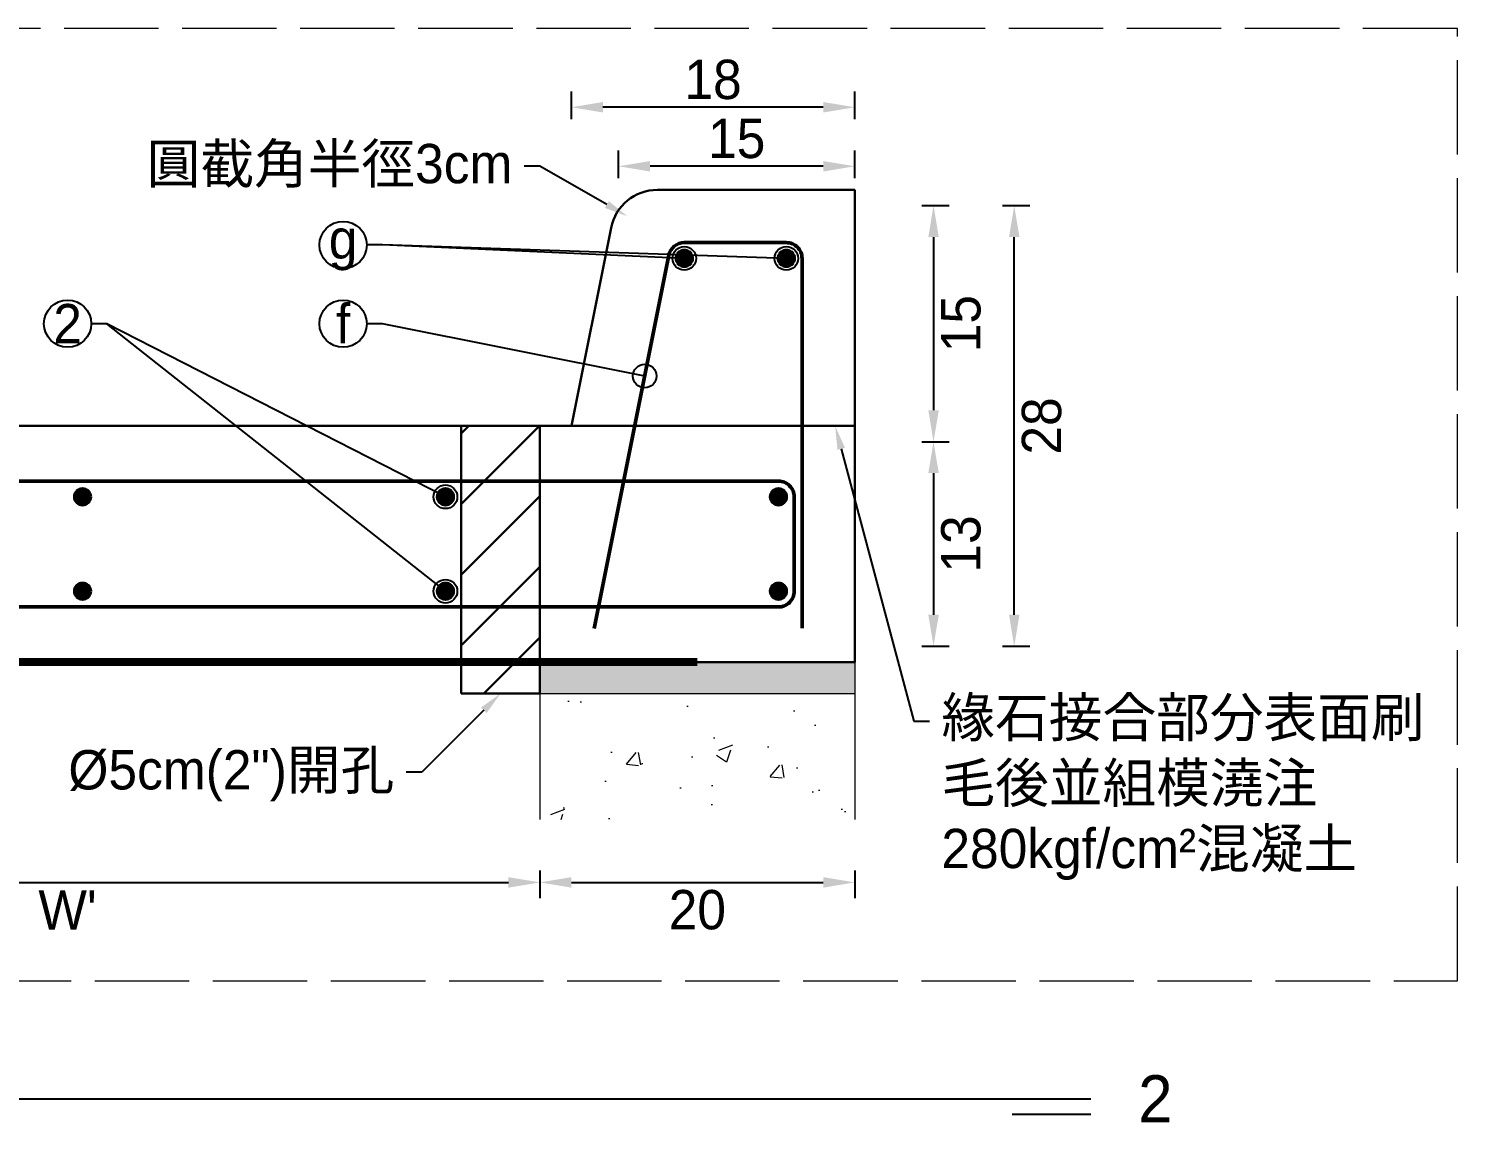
# Model space of a CAD drawing. Extents: x -2931 to 4779, y -2120 to 304.
# Drawn here: x -789.3 to -607.8, y -1801.5 to -1662.5 of the extents above; entities that cross this region are included whole.
import ezdxf
from ezdxf import colors
from ezdxf.entities.mleader import LeaderData, LeaderLine
from ezdxf.math import Vec2, Vec3

# ---------------------------------------------------------------- set-up
doc = ezdxf.new("R2010")
doc.units = 0
doc.header["$MEASUREMENT"] = 0
doc.linetypes.add('ACAD_ISO02W100', pattern=[15, 12, -3])
doc.layers.add('一、4.基本-隱藏', color=9, linetype='ACAD_ISO02W100', lineweight=20, plot=False)
doc.layers.add('三、3.文字-註解文字', color=2, linetype='Continuous')
for name, color, linetype, lineweight in [('二、1.繪圖-既有設施', 8, 'Continuous', 20), ('二、2.繪圖-施作項目', 181, 'Continuous', 30), ('二、5.繪圖-鋼筋', 60, 'Continuous', 50), ('二、6.繪圖-其他施作項目', 35, 'Continuous', 30)]:
    doc.layers.add(name, color=color, linetype=linetype, lineweight=lineweight)
doc.styles.add('次圖名(詳圖)', font='MS PGothic.ttf', dxfattribs={"height": 6})
doc.styles.add('註解文字', font='MS PGothic.ttf', dxfattribs={"height": 5})
doc.linetypes.add('ZIGZAG', pattern='A,0.00254,-5.08,[131,ltypeshp.shx,S=5.08,R=0,X=-5.08,Y=0],-10.16,[131,ltypeshp.shx,S=5.08,R=180,X=5.08,Y=0],-5.08', length=20.32254)
doc.dimstyles.new('註解文字', dxfattribs={"dimtxt": 5, "dimasz": 4, "dimexe": 2, "dimexo": 2.5, "dimgap": 1, "dimtad": 2, "dimzin": 0, "dimdsep": 46, "dimtxsty": '註解文字', "dimcen": 0.1, "dimclrd": 256, "dimclre": 256, "dimclrt": 256, "dimadec": 0, "dimazin": 0, "dimtfac": 1, "dimtofl": 0, "dimtmove": 0, "dimatfit": 3, "dimfxl": 1.5, "dimfxlon": 1, "dimtolj": 1, "dimtzin": 0, "dimlwd": -1, "dimlwe": -1, "dimarcsym": 1})

# ---------------------------------------------------------------- blocks, each defined once
blk = doc.blocks.new('*D167')
at = {"layer": 'Defpoints', "color": 0, "transparency": 16777216}
for p in [(-844.31, -1740.96), (-724.31, -1740.96), (-724.31, -1770.96)]:
    blk.add_point(p, dxfattribs=at)
at = {"layer": '三、3.文字-註解文字', "transparency": 16777216}
for p, q in [((-844.31, -1769.46), (-844.31, -1772.96)), ((-724.31, -1769.46), (-724.31, -1772.96)), ((-840.31, -1770.96), (-728.31, -1770.96))]:
    blk.add_line(p, q, dxfattribs=at)
for points in [[(-840.31, -1770.3), (-840.31, -1771.63), (-844.31, -1770.96)], [(-728.31, -1770.3), (-728.31, -1771.63), (-724.31, -1770.96)]]:
    blk.add_solid(points, dxfattribs=at)
at = {"layer": '三、3.文字-註解文字', "transparency": 16777216, "insert": (-784.31, -1774.46), "char_height": 5, "attachment_point": 5, "style": '註解文字'}
blk.add_mtext("\\A1;W'", dxfattribs=at)
blk = doc.blocks.new('*D168')
at = {"layer": 'Defpoints', "color": 0, "transparency": 16777216}
for p in [(-724.31, -1740.96), (-684.31, -1740.96), (-684.31, -1770.96)]:
    blk.add_point(p, dxfattribs=at)
at = {"layer": '三、3.文字-註解文字', "transparency": 16777216}
for p, q in [((-724.31, -1769.46), (-724.31, -1772.96)), ((-684.31, -1769.46), (-684.31, -1772.96)), ((-720.31, -1770.96), (-688.31, -1770.96))]:
    blk.add_line(p, q, dxfattribs=at)
for points in [[(-720.31, -1770.3), (-720.31, -1771.63), (-724.31, -1770.96)], [(-688.31, -1770.3), (-688.31, -1771.63), (-684.31, -1770.96)]]:
    blk.add_solid(points, dxfattribs=at)
at = {"layer": '三、3.文字-註解文字', "transparency": 16777216, "insert": (-704.31, -1774.46), "char_height": 5, "attachment_point": 5, "style": '註解文字'}
blk.add_mtext('\\A1;20', dxfattribs=at)
blk = doc.blocks.new('*D169')
at = {"layer": 'Defpoints', "color": 0, "transparency": 16777216}
for p in [(-714.31, -1679.96), (-714.31, -1684.96), (-684.31, -1684.96)]:
    blk.add_point(p, dxfattribs=at)
at = {"layer": '三、3.文字-註解文字', "transparency": 16777216}
for p, q in [((-714.31, -1681.46), (-714.31, -1677.96)), ((-684.31, -1681.46), (-684.31, -1677.96)), ((-688.31, -1679.96), (-710.31, -1679.96))]:
    blk.add_line(p, q, dxfattribs=at)
for points in [[(-710.31, -1679.3), (-710.31, -1680.63), (-714.31, -1679.96)], [(-688.31, -1679.3), (-688.31, -1680.63), (-684.31, -1679.96)]]:
    blk.add_solid(points, dxfattribs=at)
at = {"layer": '三、3.文字-註解文字', "transparency": 16777216, "insert": (-699.31, -1676.46), "char_height": 5, "attachment_point": 5, "style": '註解文字'}
blk.add_mtext('\\A1;15', dxfattribs=at)
blk = doc.blocks.new('*D170')
at = {"layer": 'Defpoints', "color": 0, "transparency": 16777216}
for p in [(-720.31, -1672.46), (-720.31, -1714.96), (-684.31, -1714.96)]:
    blk.add_point(p, dxfattribs=at)
at = {"layer": '三、3.文字-註解文字', "transparency": 16777216}
for p, q in [((-720.31, -1673.96), (-720.31, -1670.46)), ((-684.31, -1673.96), (-684.31, -1670.46)), ((-688.31, -1672.46), (-716.31, -1672.46))]:
    blk.add_line(p, q, dxfattribs=at)
for points in [[(-716.31, -1671.8), (-716.31, -1673.13), (-720.31, -1672.46)], [(-688.31, -1671.8), (-688.31, -1673.13), (-684.31, -1672.46)]]:
    blk.add_solid(points, dxfattribs=at)
at = {"layer": '三、3.文字-註解文字', "transparency": 16777216, "insert": (-702.31, -1668.96), "char_height": 5, "attachment_point": 5, "style": '註解文字'}
blk.add_mtext('\\A1;18', dxfattribs=at)
blk = doc.blocks.new('*D171')
at = {"layer": 'Defpoints', "color": 0, "transparency": 16777216}
for p in [(-684.31, -1684.96), (-684.31, -1714.96), (-674.31, -1714.96)]:
    blk.add_point(p, dxfattribs=at)
at = {"layer": '三、3.文字-註解文字', "transparency": 16777216}
for p, q in [((-675.81, -1684.96), (-672.31, -1684.96)), ((-674.31, -1688.96), (-674.31, -1710.96)), ((-675.81, -1714.96), (-672.31, -1714.96))]:
    blk.add_line(p, q, dxfattribs=at)
for points in [[(-674.97, -1688.96), (-673.64, -1688.96), (-674.31, -1684.96)], [(-674.97, -1710.96), (-673.64, -1710.96), (-674.31, -1714.96)]]:
    blk.add_solid(points, dxfattribs=at)
at = {"layer": '三、3.文字-註解文字', "transparency": 16777216, "insert": (-670.81, -1699.96), "char_height": 5, "attachment_point": 5, "rotation": 90, "style": '註解文字'}
blk.add_mtext('\\A1;15', dxfattribs=at)
blk = doc.blocks.new('*D172')
at = {"layer": 'Defpoints', "color": 0, "transparency": 16777216}
for p in [(-684.31, -1714.96), (-684.31, -1740.96), (-674.31, -1740.96)]:
    blk.add_point(p, dxfattribs=at)
at = {"layer": '三、3.文字-註解文字', "transparency": 16777216}
for p, q in [((-675.81, -1714.96), (-672.31, -1714.96)), ((-674.31, -1718.96), (-674.31, -1736.96)), ((-675.81, -1740.96), (-672.31, -1740.96))]:
    blk.add_line(p, q, dxfattribs=at)
for points in [[(-674.97, -1718.96), (-673.64, -1718.96), (-674.31, -1714.96)], [(-674.97, -1736.96), (-673.64, -1736.96), (-674.31, -1740.96)]]:
    blk.add_solid(points, dxfattribs=at)
at = {"layer": '三、3.文字-註解文字', "transparency": 16777216, "insert": (-670.81, -1727.96), "char_height": 5, "attachment_point": 5, "rotation": 90, "style": '註解文字'}
blk.add_mtext('\\A1;13', dxfattribs=at)
blk = doc.blocks.new('*D173')
at = {"layer": 'Defpoints', "color": 0, "transparency": 16777216}
for p in [(-684.06, -1684.96), (-664.06, -1684.96), (-684.06, -1740.96)]:
    blk.add_point(p, dxfattribs=at)
at = {"layer": '三、3.文字-註解文字', "transparency": 16777216}
for p, q in [((-665.56, -1684.96), (-662.06, -1684.96)), ((-664.06, -1736.96), (-664.06, -1688.96)), ((-665.56, -1740.96), (-662.06, -1740.96))]:
    blk.add_line(p, q, dxfattribs=at)
for points in [[(-664.72, -1688.96), (-663.39, -1688.96), (-664.06, -1684.96)], [(-664.72, -1736.96), (-663.39, -1736.96), (-664.06, -1740.96)]]:
    blk.add_solid(points, dxfattribs=at)
at = {"layer": '三、3.文字-註解文字', "transparency": 16777216, "insert": (-660.56, -1712.96), "char_height": 5, "attachment_point": 5, "rotation": 90, "style": '註解文字'}
blk.add_mtext('\\A1;28', dxfattribs=at)
blk = doc.blocks.new('_Small')
at = {"color": 0, "linetype": 'ByBlock', "lineweight": -2}
blk.add_circle((0, 0), 0.25, dxfattribs=at)

msp = doc.modelspace()

# ---------------------------------------------------------------- hatches: boundary and pattern name
at = {"layer": '二、1.繪圖-既有設施'}
h = msp.add_hatch(dxfattribs=at)
h.set_pattern_fill('CROSS', color=256, scale=0.2)
h.set_pattern_definition([(0, (-455993.2273, -667275.6937), (1.27, 1.27), [0.635, -1.905]), (90, (-455992.9098, -667276.0112), (-1.27, 1.27), [0.635, -1.905])])
h.paths.add_polyline_path([(-684.307, -1742.964), (-724.307, -1742.964), (-724.307, -1746.964), (-684.307, -1746.964)])
h.paths.add_polyline_path([(-844.307, -1742.964), (-884.307, -1742.964), (-884.307, -1746.964), (-844.307, -1746.964)])
h = msp.add_hatch(dxfattribs=at)
h.set_pattern_fill('AR-CONC', color=256, scale=0.1)
h.set_pattern_definition([(50, (-455993.227, -667275.694), (18.2184669, -1.59390855), [1.905, -20.955]), (355, (-455993.227, -667275.694), (-3.52434214, 19.10568452), [1.524, -16.7640584]), (100.4514447, (-455991.709, -667275.826), (14.6941247, 17.5117752), [1.6190009, -17.80902446]), (46.1842, (-455993.227, -667270.614), (27.1079041, -4.2042328), [2.8575, -31.4325]), (96.6355576, (-455990.968, -667270.964), (23.7404134, 24.7426125), [2.4285023, -26.7135608]), (351.184151, (-455993.227, -667270.614), (23.7404134, 24.7426125), [2.2859967, -25.1459732]), (21, (-455990.687, -667271.884), (15.16143913, -10.22651982), [1.905, -20.955]), (326, (-455990.687, -667271.884), (6.18020283, 18.4187966), [1.524, -16.764]), (71.451445, (-455989.424, -667272.736), (21.34164193, 8.1922769), [1.6190009, -17.80899376]), (37.5, (-455993.227, -667275.6937), (0.308860325, 8.455503887), [0, -16.5608, 0, -17.018, 0, -16.8275]), (7.5, (-455993.227, -667275.694), (6.68196625, 10.01805748), [0, -9.7028, 0, -16.1798, 0, -6.4135]), (327.5, (-455998.8915, -667275.694), (13.559059517, -0.5728744), [0, -6.35, 0, -19.812, 0, -26.289]), (317.5, (-456001.431, -667275.694), (14.81291814, 2.5426491), [0, -8.255, 0, -13.1572, 0, -18.669])])
h.paths.add_polyline_path([(-724.307, -1762.964), (-684.307, -1762.964), (-684.307, -1746.964), (-724.307, -1746.964)])
h.paths.add_polyline_path([(-884.307, -1762.964), (-844.307, -1762.964), (-844.307, -1746.964), (-884.307, -1746.964)])
at = {"layer": '二、5.繪圖-鋼筋'}
h = msp.add_hatch(color=256, dxfattribs=at)
h.dxf.hatch_style = 1
h.paths.add_polyline_path([(-704.967, -1691.664, 1), (-706.967, -1691.664, 1)])
h = msp.add_hatch(color=256, dxfattribs=at)
h.dxf.hatch_style = 1
h.paths.add_polyline_path([(-692.007, -1691.664, 1), (-694.007, -1691.664, 1)])
h = msp.add_hatch(color=256, dxfattribs=at)
h.dxf.hatch_style = 1
h.paths.add_polyline_path([(-781.407, -1721.964, 1), (-783.407, -1721.964, 1)])
h = msp.add_hatch(color=256, dxfattribs=at)
h.dxf.hatch_style = 1
h.paths.add_polyline_path([(-735.307, -1721.964, 1), (-737.307, -1721.964, 1)])
h = msp.add_hatch(color=256, dxfattribs=at)
h.dxf.hatch_style = 1
h.paths.add_polyline_path([(-693.007, -1721.964, 1), (-695.007, -1721.964, 1)])
h = msp.add_hatch(color=256, dxfattribs=at)
h.dxf.hatch_style = 1
h.paths.add_polyline_path([(-781.407, -1733.964, 1), (-783.407, -1733.964, 1)])
h = msp.add_hatch(color=256, dxfattribs=at)
h.dxf.hatch_style = 1
h.paths.add_polyline_path([(-735.307, -1733.964, 1), (-737.307, -1733.964, 1)])
h = msp.add_hatch(color=256, dxfattribs=at)
h.dxf.hatch_style = 1
h.paths.add_polyline_path([(-693.007, -1733.964, 1), (-695.007, -1733.964, 1)])
at = {"layer": '二、6.繪圖-其他施作項目'}
h = msp.add_hatch(dxfattribs=at)
h.set_pattern_fill('ANSI31', color=256, scale=2)
h.set_pattern_definition([(45, (-455600.524, -667328.805), (-4.49012806, 4.49012806), [])])
h.paths.add_polyline_path([(-724.307, -1712.964), (-734.307, -1712.964), (-734.307, -1746.964), (-724.307, -1746.964)])

# ---------------------------------------------------------------- linework, layer by layer
at = {"layer": '一、4.基本-隱藏'}
msp.add_lwpolyline([(-607.759, -1662.464), (-960.855, -1662.464), (-960.855, -1783.464), (-607.759, -1783.464)], close=True, dxfattribs=at)
msp.add_lwpolyline([(-960.855, -1783.464), (-607.759, -1783.464)], dxfattribs=at)
at = {"layer": '三、3.文字-註解文字'}
for points in [[(-914.307, -1798.464), (-654.307, -1798.464)], [(-654.307, -1800.464), (-664.307, -1800.464)]]:
    msp.add_lwpolyline(points, dxfattribs=at)
for centre in [(-749.307, -1689.964), (-784.307, -1699.964), (-749.307, -1699.964)]:
    msp.add_circle(centre, 3, dxfattribs=at)
at = {"layer": '二、1.繪圖-既有設施'}
for points in [[(-724.307, -1742.964), (-724.307, -1762.964)], [(-684.307, -1742.964), (-684.307, -1762.964)], [(-724.307, -1746.964), (-684.307, -1746.964)]]:
    msp.add_lwpolyline(points, dxfattribs=at)
at = {"layer": '二、2.繪圖-施作項目'}
msp.add_lwpolyline([(-684.307, -1682.964), (-709.388, -1682.964, 0.3575108), (-715.272, -1687.788), (-720.307, -1712.964)], format="xyb", dxfattribs=at)
for points in [[(-684.307, -1712.964), (-684.307, -1682.964)], [(-884.307, -1712.964), (-720.307, -1712.964)], [(-684.307, -1742.964), (-684.307, -1712.964)], [(-884.307, -1742.964), (-684.307, -1742.964)]]:
    msp.add_lwpolyline(points, dxfattribs=at)
at = {"layer": '二、2.繪圖-施作項目', "linetype": 'ZIGZAG', "ltscale": 0.1}
msp.add_lwpolyline([(-720.307, -1712.964), (-684.307, -1712.964)], dxfattribs=at)
at = {"layer": '二、5.繪圖-鋼筋'}
msp.add_lwpolyline([(-717.413, -1738.693), (-707.929, -1691.272, -0.3575108), (-705.967, -1689.664), (-693.007, -1689.664, -0.4142136), (-691.007, -1691.664), (-691.007, -1738.664)], format="xyb", dxfattribs=at)
msp.add_lwpolyline([(-694.007, -1719.964), (-874.607, -1719.964, 0.4142136), (-876.607, -1721.964), (-876.607, -1733.964, 0.4142136), (-874.607, -1735.964), (-694.007, -1735.964, 0.4142136), (-692.007, -1733.964), (-692.007, -1721.964, 0.4142136)], format="xyb", close=True, dxfattribs=at)
for centre in [(-705.967, -1691.664), (-693.007, -1691.664), (-782.407, -1721.964), (-736.307, -1721.964), (-694.007, -1721.964), (-782.407, -1733.964), (-736.307, -1733.964), (-694.007, -1733.964)]:
    msp.add_circle(centre, 1, dxfattribs=at)
at = {"layer": '二、6.繪圖-其他施作項目'}
for points in [[(-734.307, -1746.964), (-734.307, -1712.964)], [(-724.307, -1746.964), (-724.307, -1712.964)], [(-734.307, -1746.964), (-724.307, -1746.964)]]:
    msp.add_lwpolyline(points, dxfattribs=at)
at = {"layer": '二、6.繪圖-其他施作項目', "linetype": 'Continuous', "const_width": 1}
msp.add_lwpolyline([(-864.307, -1742.964), (-704.307, -1742.964)], dxfattribs=at)

# ---------------------------------------------------------------- texts
at = {"layer": '三、3.文字-註解文字'}
for s, width, gutter_width, insert, char_height, attachment_point, style in [('g', 8.38231, 30, (-749.307, -1689.964), 5, 5, '註解文字'), ('2', 8.38231, 30, (-784.307, -1699.964), 5, 5, '註解文字'), ('f', 8.38231, 30, (-749.307, -1699.964), 5, 5, '註解文字'), ('2', 3, 15, (-648.307, -1798.464), 6, 4, '次圖名(詳圖)')]:
    msp.add_mtext_dynamic_manual_height_columns(s, width=width, gutter_width=gutter_width, heights=[0], dxfattribs=dict(at, insert=insert, char_height=char_height, attachment_point=attachment_point, style=style))

# ---------------------------------------------------------------- dimensions: what is measured, and where the dimension line sits
for base, p1, p2, text, picture, middle in [((-720.307, -1672.464), (-684.307, -1714.964), (-720.307, -1714.964), '18', '*D170', (-702.307, -1668.964)), ((-714.307, -1679.964), (-684.307, -1684.964), (-714.307, -1684.964), '15', '*D169', (-699.307, -1676.464)), ((-724.307, -1770.964), (-844.307, -1740.964), (-724.307, -1740.964), "W'", '*D167', (-784.307, -1774.464)), ((-684.307, -1770.964), (-724.307, -1740.964), (-684.307, -1740.964), '20', '*D168', (-704.307, -1774.464))]:
    dim = msp.add_linear_dim(base=base, p1=p1, p2=p2, text=text, dimstyle='註解文字', dxfattribs=at)
    dim.commit()
    dim.dimension.update_dxf_attribs({"geometry": picture, "text_midpoint": middle})
for base, p1, p2, text, picture, middle in [((-674.307, -1714.964), (-684.307, -1684.964), (-684.307, -1714.964), '15', '*D171', (-670.807, -1699.964)), ((-664.057, -1684.964), (-684.057, -1740.964), (-684.057, -1684.964), '28', '*D173', (-660.557, -1712.964)), ((-674.307, -1740.964), (-684.307, -1714.964), (-684.307, -1740.964), '13', '*D172', (-670.807, -1727.964))]:
    dim = msp.add_linear_dim(base=base, p1=p1, p2=p2, angle=90, text=text, dimstyle='註解文字', dxfattribs=at)
    dim.commit()
    dim.dimension.update_dxf_attribs({"geometry": picture, "text_midpoint": middle})

# ---------------------------------------------------------------- leaders
ml = msp.add_multileader_mtext('Standard', dxfattribs=at)
ml.set_content('圓截角半徑3cm', color=256, style='註解文字')
ml.set_leader_properties(color=144, linetype='ByLayer', lineweight=-1)
ml.build(insert=Vec2(0, 0))
ml.multileader.update_dxf_attribs({"dogleg_length": 2, "arrow_head_size": 3})
ctx = ml.context
ctx.base_point, ctx.char_height, ctx.arrow_head_size, ctx.landing_gap_size, ctx.plane_origin = Vec3(-777.148, -1679.964), 5, 3, 1.5, Vec3(-729.307, -1660.686)
ctx.text_align_type = 2
notes = []
notes.append((ctx, [(0, (1, 1, 0), (-724.307, -1679.964), (-1, 0), 2, [(0, [(-713.192, -1686.324)], 0, [])])]))
ctx.mtext.insert, ctx.mtext.alignment, ctx.mtext.flow_direction = Vec3(-727.807, -1677.123), 3, 5
ml = msp.add_multileader_mtext('Standard', dxfattribs=at)
ml.set_content('{\\fMS PGothic|b0|i0|c128|p34; }', color=256, style='註解文字')
ml.set_leader_properties(color=144, linetype='ByLayer', lineweight=-1)
ml.set_arrow_properties(name='SMALL')
ml.build(insert=Vec2(0, 0))
ml.multileader.update_dxf_attribs({"dogleg_length": 2, "arrow_head_size": 6})
ctx = ml.context
ctx.base_point, ctx.char_height, ctx.arrow_head_size, ctx.landing_gap_size, ctx.plane_origin = Vec3(-751.523, -1689.964), 5, 6, 1.5, Vec3(-723.567, -1696.064)
ctx.text_align_type = 2
notes.append((ctx, [(0, (1, 1, 0), (-744.307, -1689.964), (-1, 0), 2, [(0, [(-705.967, -1691.664)], 0, [])])]))
ctx.mtext.insert, ctx.mtext.alignment, ctx.mtext.flow_direction = Vec3(-747.807, -1687.464), 3, 5
ml = msp.add_multileader_mtext('Standard', dxfattribs=at)
ml.set_content('{\\fMS PGothic|b0|i0|c128|p34; }', color=256, style='註解文字')
ml.set_leader_properties(color=144, linetype='ByLayer', lineweight=-1)
ml.set_arrow_properties(name='SMALL')
ml.build(insert=Vec2(0, 0))
ml.multileader.update_dxf_attribs({"dogleg_length": 2, "arrow_head_size": 6})
ctx = ml.context
ctx.base_point, ctx.char_height, ctx.arrow_head_size, ctx.landing_gap_size, ctx.plane_origin = Vec3(-751.523, -1689.964), 5, 6, 1.5, Vec3(-715.407, -1696.064)
ctx.text_align_type = 2
notes.append((ctx, [(0, (1, 1, 0), (-744.307, -1689.964), (-1, 0), 2, [(0, [(-693.007, -1691.664)], 0, [])])]))
ctx.mtext.insert, ctx.mtext.alignment, ctx.mtext.flow_direction = Vec3(-747.807, -1687.464), 3, 5
ml = msp.add_multileader_mtext('Standard', dxfattribs=at)
ml.set_content('{\\fMS PGothic|b0|i0|c128|p34; }', color=256, style='註解文字')
ml.set_leader_properties(color=144, linetype='ByLayer', lineweight=-1)
ml.set_arrow_properties(name='SMALL')
ml.build(insert=Vec2(0, 0))
ml.multileader.update_dxf_attribs({"dogleg_length": 2, "arrow_head_size": 6})
ctx = ml.context
ctx.base_point, ctx.char_height, ctx.arrow_head_size, ctx.landing_gap_size, ctx.plane_origin = Vec3(-786.523, -1699.964), 5, 6, 1.5, Vec3(-762.718, -1706.618)
ctx.text_align_type = 2
notes.append((ctx, [(0, (1, 1, 0), (-779.307, -1699.964), (-1, 0), 2, [(0, [(-736.307, -1721.964)], 0, [])])]))
ctx.mtext.insert, ctx.mtext.alignment, ctx.mtext.flow_direction = Vec3(-782.807, -1697.464), 3, 5
ml = msp.add_multileader_mtext('Standard', dxfattribs=at)
ml.set_content('{\\fMS PGothic|b0|i0|c128|p34; }', color=256, style='註解文字')
ml.set_leader_properties(color=144, linetype='ByLayer', lineweight=-1)
ml.set_arrow_properties(name='SMALL')
ml.build(insert=Vec2(0, 0))
ml.multileader.update_dxf_attribs({"dogleg_length": 2, "arrow_head_size": 6})
ctx = ml.context
ctx.base_point, ctx.char_height, ctx.arrow_head_size, ctx.landing_gap_size, ctx.plane_origin = Vec3(-786.523, -1699.964), 5, 6, 1.5, Vec3(-762.718, -1718.618)
ctx.text_align_type = 2
notes.append((ctx, [(0, (1, 1, 0), (-779.307, -1699.964), (-1, 0), 2, [(0, [(-736.307, -1733.964)], 0, [])])]))
ctx.mtext.insert, ctx.mtext.alignment, ctx.mtext.flow_direction = Vec3(-782.807, -1697.464), 3, 5
ml = msp.add_multileader_mtext('Standard', dxfattribs=at)
ml.set_content('{\\fMS PGothic|b0|i0|c128|p34; }', color=256, style='註解文字')
ml.set_leader_properties(color=144, linetype='ByLayer', lineweight=-1)
ml.set_arrow_properties(name='SMALL')
ml.build(insert=Vec2(0, 0))
ml.multileader.update_dxf_attribs({"dogleg_length": 2, "arrow_head_size": 6})
ctx = ml.context
ctx.base_point, ctx.char_height, ctx.arrow_head_size, ctx.landing_gap_size, ctx.plane_origin = Vec3(-751.523, -1699.964), 5, 6, 1.5, Vec3(-727.718, -1706.618)
ctx.text_align_type = 2
notes.append((ctx, [(0, (1, 1, 0), (-744.307, -1699.964), (-1, 0), 2, [(0, [(-710.998, -1706.618)], 0, [])])]))
ctx.mtext.insert, ctx.mtext.alignment, ctx.mtext.flow_direction = Vec3(-747.807, -1697.464), 3, 5
ml = msp.add_multileader_mtext('Standard', dxfattribs=at)
ml.set_content('緣石接合部分表面刷毛後並組模澆注280kgf/cm²混凝土', color=256, style='註解文字')
ml.set_leader_properties(color=144, linetype='ByLayer', lineweight=-1)
ml.build(insert=Vec2(0, 0))
ml.multileader.update_dxf_attribs({"dogleg_length": 2, "arrow_head_size": 3})
ctx = ml.context
ctx.base_point, ctx.char_height, ctx.arrow_head_size, ctx.landing_gap_size, ctx.plane_origin = Vec3(-674.807, -1750.464), 5, 3, 1.5, Vec3(-573.184, -1801.957)
notes.append((ctx, [(0, (1, 1, 0), (-676.807, -1750.464), (1, 0), 2, [(0, [(-686.807, -1712.964)], 0, [])])]))
ctx.mtext.insert, ctx.mtext.width, ctx.mtext.flow_direction = Vec3(-673.307, -1747.481), 63.31486, 5
ml = msp.add_multileader_mtext('Standard', dxfattribs=at)
ml.set_content('%%C5cm(2")開孔{\\fMS PGothic|b0|i0|c128|p34; }', color=256, style='註解文字')
ml.set_leader_properties(color=144, linetype='ByLayer', lineweight=-1)
ml.build(insert=Vec2(0, 0))
ml.multileader.update_dxf_attribs({"dogleg_length": 2, "arrow_head_size": 3})
ctx = ml.context
ctx.base_point, ctx.char_height, ctx.arrow_head_size, ctx.landing_gap_size, ctx.plane_origin = Vec3(-786.267, -1756.964), 5, 3, 1.5, Vec3(-729.307, -1746.964)
ctx.text_align_type = 2
notes.append((ctx, [(0, (1, 1, 0), (-739.307, -1756.964), (-1, 0), 2, [(0, [(-729.307, -1746.964)], 0, [])])]))
ctx.mtext.insert, ctx.mtext.alignment, ctx.mtext.flow_direction = Vec3(-742.807, -1754.152), 3, 5
for ctx, leaders in notes:
    for number, flags, end, landing, length, lines in leaders:
        leader = LeaderData()
        leader.index, (leader.has_last_leader_line, leader.has_dogleg_vector, leader.attachment_direction) = number, flags
        leader.last_leader_point, leader.dogleg_vector, leader.dogleg_length = Vec3(end), Vec3(landing), length
        for number, points, colour, breaks in lines:
            line = LeaderLine()
            line.index, line.vertices, line.color, line.breaks = number, Vec3.list(points), colors.encode_raw_color(colour), breaks
            leader.lines.append(line)
        ctx.leaders.append(leader)

doc.saveas('drawing.dxf')
